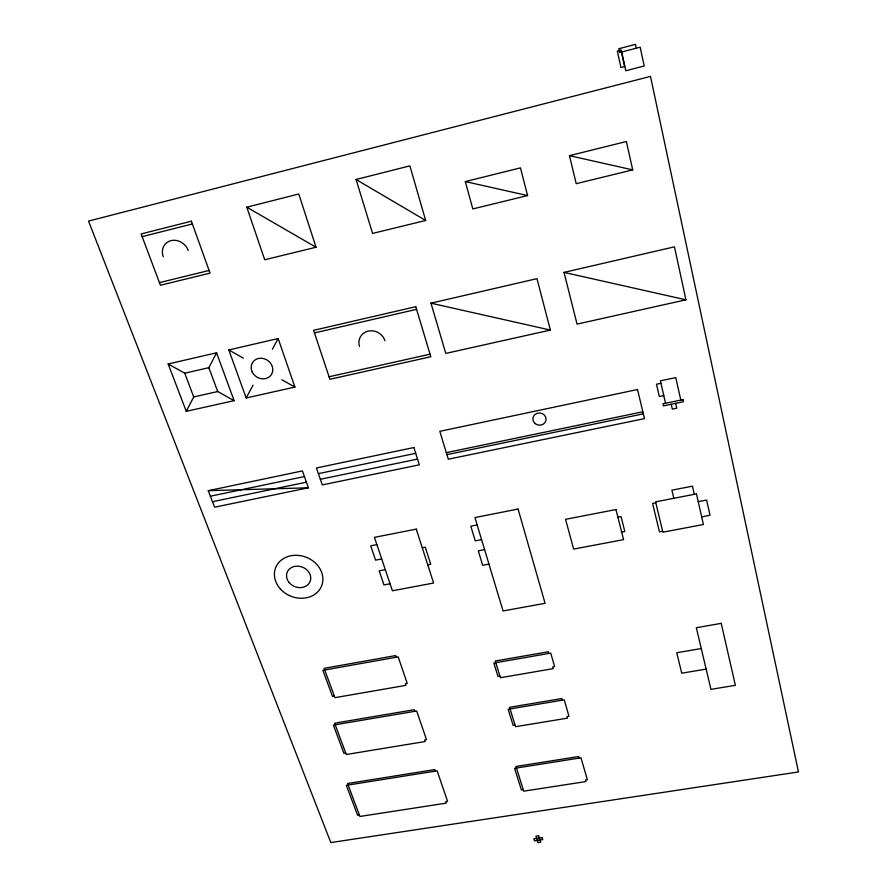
<?xml version="1.0" encoding="UTF-8"?>
<svg xmlns="http://www.w3.org/2000/svg" width="887" height="887" viewBox="0 0 887 887"><rect width="100%" height="100%" fill="white"/><g stroke="black" fill="none" stroke-linecap="round" stroke-linejoin="round"><path stroke-width="1.33" d="M186.27 411.335L193.721 396.944L184.74 373.205L168.164 363.992L216.572 352.782L234.101 400.658L186.27 411.335L168.164 363.992M234.101 400.658L217.703 391.544L208.866 367.673L216.572 352.782M246.165 397.964L228.802 349.955L278.152 338.535L294.916 387.087L246.165 397.964L253.039 385.191M272.387 349.256L278.152 338.535M246.786 207.181L298.775 194.009L316.049 247.24L264.725 259.769L246.786 207.181L316.049 247.24M356.075 179.496L409.883 165.869L425.66 220.464L372.584 233.425L356.075 179.496L425.66 220.464M142.164 236.641L192.39 223.945M465.331 181.58L520.458 167.865L527.577 195.572L472.826 208.944L465.331 181.58L527.577 195.572M569.465 155.668L626.366 141.521L632.719 169.883L576.228 183.687L569.465 155.668L632.719 169.883M159.427 282.62L209.099 270.468M430.971 303.177L536.99 278.651L550.372 330.075L445.784 353.414L430.971 303.177L550.372 330.075M564.032 272.387L674.464 246.841L685.928 299.817L577.049 324.121L564.032 272.387L685.928 299.817M314.453 332.924L416.591 309.341M184.74 373.205L208.866 367.673M193.721 396.944L217.703 391.544M329.066 376.764L430.029 354.19M660.937 383.284L656.48 384.226L659.318 396.5L663.764 395.569M208.245 490.677L302.445 470.919L308.388 487.795L214.61 507.198L208.245 490.677L308.388 487.795M210.374 496.21L304.429 476.563M318.378 473.647L415.715 453.312M446.305 452.647L642.831 411.779M212.492 501.709L306.414 482.184M320.34 479.29L417.522 459.078M446.904 454.643L643.33 413.852M376.886 544.607L370.722 545.815L375.567 560.152L381.709 558.965M477.173 524.949L470.809 526.191L475.255 540.848L481.586 539.629M422.279 547.756L425.261 547.179L430.738 564.254L427.767 564.831M655.792 502.796L652.588 503.417L659.462 531.856L662.644 531.258M617.884 517.176L621.044 516.567L624.825 531.501L621.676 532.1M698.235 501.665L706.617 500.046L710.032 515.258L701.684 516.844M484.601 549.641L478.293 550.849L482.661 565.274L488.948 564.077M385.302 569.654L379.181 570.829L383.96 584.932L390.058 583.779M334.344 696.051L332.492 696.373L322.868 670.317L398.196 656.901L407.244 683.378L405.359 683.711L405.913 685.352L334.931 697.659L324.121 668.343L395.713 655.571L396.289 657.245M499.913 676.06L497.973 676.393L493.837 663.044L550.727 653.12L554.641 666.625L552.668 666.969L553.155 668.654L500.423 677.723L495.268 661.026L548.266 651.768L548.754 653.464M701.273 648.552L676.726 652.754L681.748 673.2L706.141 669.097M345.697 752.952L343.879 753.251L333.379 725.089L416.679 710.997L426.481 739.658L424.629 739.958L425.161 741.532L346.274 754.504L334.621 723.193L414.262 709.7L414.806 711.307M515.048 725.078L513.141 725.389L508.14 709.245L564.243 699.865L568.966 716.208L567.026 716.53L567.503 718.148L515.547 726.686L509.559 707.305L561.826 698.557L562.291 700.198M359.379 814.976L357.605 815.253L346.34 785.328L437.147 770.836L447.569 801.338L445.751 801.626L446.261 803.134L359.934 816.461L347.56 783.52L434.774 769.594L435.306 771.136M523.241 789.641L521.379 789.929L514.593 768.319L580.996 757.82L587.338 779.728L585.431 780.028L585.875 781.58L523.718 791.171L515.979 766.468L578.623 756.544L579.089 758.13M537.322 840.577L540.039 840.177M228.802 349.955L243.348 358.126M281.911 379.78L294.916 387.087M673.81 498.294L671.902 490.167L692.459 486.154L694.31 494.314M665.538 403.263L660.383 380.845L675.761 377.585L680.817 400.081M671.215 404.284L672.313 409.095L676.748 408.175L675.661 403.352M621.72 52L625.834 70.749L644.206 65.982L640.181 47.166L619.581 52.521L618.749 48.752L635.48 44.35L636.301 48.131M359.512 346.429A13.527 12.44 28.8 0 1 368.271 331.117A13.527 12.44 28.8 0 1 384.903 340.652M163.263 256.709A14.137 12.44 43.6 0 1 170.991 240.643A14.137 12.44 43.6 0 1 188.244 250.489M621 50.149L617.319 51.113L620.944 67.534L624.614 66.58L621 50.149M650.481 76.393L88.534 221.085L330.829 842.572L798.466 771.956L650.481 76.393M191.404 221.207L141.144 233.935L160.414 285.259L210.053 273.129L191.404 221.207M415.792 306.691L313.588 330.341L329.909 379.27L430.805 356.751L415.792 306.691M637.542 389.515L439.819 431.326L448.301 459.211L644.461 418.62L637.542 389.515M413.896 447.525L316.415 467.981L322.291 484.912L419.329 464.832L413.896 447.525M682.979 399.627L662.977 403.807L663.454 405.891L683.445 401.733L682.979 399.627M416.28 529.118L374.447 537.367L392.409 590.786L433.61 583.025L416.28 529.118M518.086 509.049L474.944 517.553L503.062 610.955L545.062 603.304L518.086 509.049M615.944 509.537L565.551 519.327L573.645 549.097L623.583 539.629L615.944 509.537M696.472 493.893L655.571 501.842L662.866 532.189L703.413 524.505L696.472 493.893M721.22 623.361L696.328 627.708L710.953 689.354L735.367 685.329L721.22 623.361M538.642 835.731L535.936 836.131L537.977 842.65L540.682 842.251L538.642 835.731M542.101 837.55L533.874 838.758L534.528 840.843L542.744 839.634L542.101 837.55M535.16 423.62A6.641 6.109 8.2 0 0 545.993 420.327A6.641 6.109 8.2 0 0 537.267 413.253A6.641 6.109 8.2 0 0 535.16 423.62M288.996 582.393A12.363 10.467 21.7 0 0 309.818 582.138A12.363 10.467 21.7 0 0 297.067 566.15A12.363 10.467 21.7 0 0 288.996 582.393M280.414 589.001A24.725 20.933 21.7 0 0 321.604 585.963A24.725 20.933 21.7 0 0 293.919 555.351A24.725 20.933 21.7 0 0 280.414 589.001M252.241 372.019A11.176 9.934 33.2 0 0 270.934 375.234A11.176 9.934 33.2 0 0 262.774 358.403A11.176 9.934 33.2 0 0 252.241 372.019"/></g></svg>
